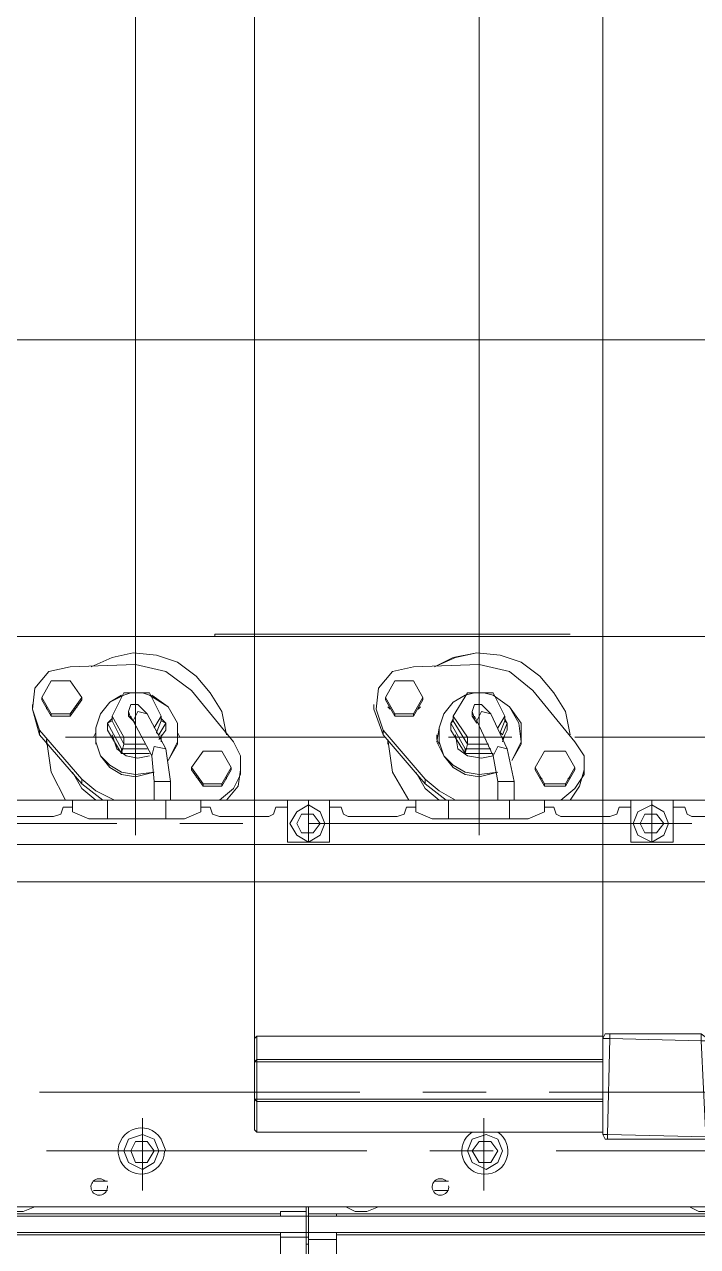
# Model space of a CAD drawing. Header units: millimetres. Extents: x 0.2 to 11.3, y 0.2 to 8.
# Drawn here: x 2.191 to 2.671, y 2.056 to 2.927 of the extents above; entities that cross this region are included whole.
import ezdxf

# ---------------------------------------------------------------- set-up
doc = ezdxf.new("R2010")
doc.units = ezdxf.units.MM
doc.layers.add('PDF_几何图形', color=7, linetype='Continuous')

msp = doc.modelspace()

# ---------------------------------------------------------------- linework, layer by layer
at = {"layer": 'PDF_几何图形', "lineweight": 13}
for points in [[(2.27, 2.99389), (2.27, 2.45056)], [(2.355, 2.99389), (2.355, 2.16056), (2.35667, 2.16056), (2.35667, 2.13722), (2.60333, 2.13722)], [(2.515, 2.99389), (2.515, 2.45056)], [(2.60333, 2.99389), (2.60333, 2.20389), (2.60333, 2.13556), (2.60667, 2.13556), (2.60833, 2.20389), (2.67333, 2.20222), (2.67667, 2.13389), (2.68, 2.13389), (2.68, 2.20222), (2.68, 2.99389)], [(3.41833, 2.70222), (1.675, 2.70222), (1.675, 2.63722), (1.665, 2.63722)], [(1.36667, 2.48722), (1.37333, 2.48722), (1.37333, 2.49056), (2.84833, 2.49056), (2.895, 2.49056), (2.915, 2.49056)], [(2.27, 2.48556), (2.27, 2.34889)], [(2.32667, 2.49056), (2.32667, 2.49222), (2.57833, 2.49222)], [(2.33, 2.49222), (2.33, 2.49222)], [(2.33833, 2.49222), (2.33, 2.49222)], [(2.33833, 2.49222), (2.33833, 2.49222)], [(2.34333, 2.49222), (2.34333, 2.49222)], [(2.34333, 2.49222), (2.465, 2.49222)], [(2.41, 2.49222), (2.41167, 2.49222)], [(2.435, 2.49222), (2.435, 2.49222)], [(2.465, 2.49222), (2.465, 2.49222)], [(2.47167, 2.49222), (2.47167, 2.49222)], [(2.58, 2.49222), (2.47167, 2.49222)], [(2.515, 2.48556), (2.515, 2.34889), (2.515, 2.48556)], [(2.33, 2.37389), (2.34, 2.38222), (2.345, 2.39222), (2.345, 2.40556), (2.34, 2.41556), (2.31, 2.45222), (2.29167, 2.46556), (2.27, 2.47056), (2.22333, 2.46889), (2.20833, 2.46556), (2.19833, 2.45389), (2.19667, 2.43889), (2.20167, 2.42056)], [(2.44667, 2.42389), (2.44167, 2.43889), (2.44333, 2.45389), (2.45333, 2.46556), (2.46833, 2.46889), (2.515, 2.47056), (2.53667, 2.46556), (2.55333, 2.45222), (2.58333, 2.41556), (2.59, 2.40556), (2.59, 2.39222), (2.58333, 2.38222), (2.57333, 2.37389)], [(2.23167, 2.44722), (2.22333, 2.43556), (2.22333, 2.43389), (2.23167, 2.44556), (2.23167, 2.44722), (2.22333, 2.45889), (2.21, 2.45889), (2.20333, 2.44722), (2.20333, 2.44556)], [(2.475, 2.44722), (2.46833, 2.43556), (2.46833, 2.43389), (2.475, 2.44556), (2.475, 2.44722), (2.46833, 2.45889), (2.455, 2.45889), (2.44833, 2.44722), (2.44833, 2.44556)], [(2.26, 2.44889), (2.25167, 2.44389), (2.245, 2.43556), (2.24167, 2.42556), (2.24167, 2.41556), (2.245, 2.40556), (2.25167, 2.39889), (2.26, 2.39389), (2.27, 2.39222), (2.28333, 2.39389), (2.27, 2.39056), (2.26, 2.39222), (2.25167, 2.39722), (2.245, 2.40556), (2.24167, 2.41556), (2.24167, 2.42556), (2.245, 2.43556), (2.25167, 2.44389), (2.26167, 2.44889), (2.26667, 2.45056), (2.275, 2.45056), (2.28, 2.44889), (2.29333, 2.44056), (2.3, 2.42889), (2.3, 2.41389), (2.29333, 2.40222), (2.3, 2.41556), (2.3, 2.42889), (2.29333, 2.44056), (2.28167, 2.44889)], [(2.29167, 2.42389), (2.29167, 2.42889), (2.28833, 2.43056), (2.28833, 2.43389), (2.28, 2.45056), (2.26167, 2.45056), (2.25333, 2.43389)], [(2.26833, 2.45056), (2.27333, 2.45056)], [(2.505, 2.44889), (2.49667, 2.44389), (2.49, 2.43556), (2.48667, 2.42556), (2.48667, 2.41556), (2.49, 2.40556), (2.49667, 2.39889), (2.505, 2.39389), (2.515, 2.39222), (2.52833, 2.39389), (2.515, 2.39056), (2.505, 2.39222), (2.49667, 2.39722), (2.49, 2.40556), (2.485, 2.41556), (2.48667, 2.42556), (2.49, 2.43556), (2.49667, 2.44389), (2.505, 2.44889), (2.51167, 2.45056), (2.51833, 2.45056), (2.525, 2.44889), (2.53667, 2.44056), (2.545, 2.42889), (2.545, 2.41389), (2.53833, 2.40222), (2.545, 2.41556), (2.54333, 2.42889), (2.53667, 2.44056), (2.525, 2.44889), (2.51833, 2.45056), (2.51333, 2.45056)], [(2.535, 2.42389), (2.535, 2.42889), (2.53333, 2.43056), (2.53333, 2.43389), (2.525, 2.45056), (2.50667, 2.45056), (2.49667, 2.43389)], [(2.19667, 2.44222), (2.19667, 2.43889), (2.20167, 2.42389)], [(2.20667, 2.44056), (2.20667, 2.43889)], [(2.22667, 2.43889), (2.22833, 2.44056)], [(2.265, 2.43722), (2.26667, 2.44222), (2.27167, 2.44222), (2.27833, 2.43556), (2.27167, 2.43722), (2.26833, 2.43056), (2.28167, 2.40556), (2.28333, 2.38722)], [(2.44, 2.44222), (2.44, 2.43889), (2.44667, 2.42056)], [(2.45167, 2.43889), (2.45, 2.44056)], [(2.47167, 2.43889), (2.47333, 2.44056)], [(2.52333, 2.43556), (2.51667, 2.44222), (2.51167, 2.44222), (2.51, 2.43722)], [(2.21, 2.43556), (2.22333, 2.43556), (2.22333, 2.43389), (2.21, 2.43389)], [(2.215, 2.43389), (2.21833, 2.43389)], [(2.25333, 2.43222), (2.25, 2.42889)], [(2.27, 2.42889), (2.265, 2.43389), (2.265, 2.43722), (2.26667, 2.43222)], [(2.26833, 2.43056), (2.26667, 2.43389)], [(2.27833, 2.43556), (2.29167, 2.41056), (2.28333, 2.41222), (2.28167, 2.40556), (2.28333, 2.41222)], [(2.28333, 2.42556), (2.28833, 2.43389), (2.28833, 2.43056), (2.285, 2.42222), (2.28667, 2.42056), (2.29167, 2.42889), (2.29167, 2.42389), (2.28667, 2.41722)], [(2.28833, 2.43222), (2.29167, 2.42889)], [(2.455, 2.43556), (2.46833, 2.43556), (2.46833, 2.43389), (2.455, 2.43389)], [(2.46, 2.43389), (2.46333, 2.43389)], [(2.49667, 2.43222), (2.495, 2.42889)], [(2.51333, 2.42889), (2.51, 2.43389), (2.51, 2.43722), (2.51167, 2.43222)], [(2.51333, 2.43056), (2.51167, 2.43389)], [(2.52833, 2.42556), (2.53333, 2.43389), (2.53333, 2.43056), (2.53, 2.42222), (2.53167, 2.42056), (2.535, 2.42889), (2.535, 2.42389), (2.53167, 2.41722)], [(2.53333, 2.43222), (2.535, 2.42889)], [(2.22, 2.37389), (2.21, 2.39389), (2.20667, 2.41722), (2.20667, 2.41389)], [(2.22, 2.41889), (2.44833, 2.41889)], [(2.24167, 2.42222), (2.24, 2.41889)], [(2.24167, 2.42056), (2.24167, 2.41722), (2.24167, 2.41389)], [(2.28, 2.40556), (2.27167, 2.40389), (2.26333, 2.40556), (2.25667, 2.41056), (2.25333, 2.42056)], [(2.27833, 2.41056), (2.26, 2.41056), (2.26, 2.40722), (2.26167, 2.41389), (2.26167, 2.41889), (2.275, 2.41889)], [(2.28833, 2.42056), (2.28833, 2.41556)], [(2.30167, 2.41889), (2.3, 2.42222)], [(2.3, 2.42056), (2.3, 2.41722), (2.3, 2.41389)], [(2.465, 2.37389), (2.45333, 2.39389), (2.45, 2.41722), (2.45, 2.41389)], [(2.485, 2.41889), (2.48667, 2.42222)], [(2.485, 2.42056), (2.485, 2.41722), (2.48667, 2.41389)], [(2.49333, 2.41889), (2.53833, 2.41889)], [(2.49833, 2.42056), (2.5, 2.41056), (2.50667, 2.40556), (2.51667, 2.40389), (2.525, 2.40556), (2.52833, 2.38722)], [(2.52333, 2.41056), (2.505, 2.41056), (2.505, 2.40722), (2.50667, 2.41389), (2.50667, 2.41889), (2.51833, 2.41889)], [(2.53333, 2.42056), (2.53167, 2.41556)], [(2.545, 2.42222), (2.545, 2.41889)], [(2.545, 2.41389), (2.545, 2.41722), (2.545, 2.42056)], [(2.58333, 2.41889), (2.845, 2.41889)], [(2.26, 2.40722), (2.28, 2.40722)], [(2.26167, 2.41389), (2.27667, 2.41389)], [(2.295, 2.38722), (2.29167, 2.41056)], [(2.33833, 2.39722), (2.33167, 2.38556), (2.33167, 2.38389), (2.33833, 2.39556), (2.33833, 2.39722), (2.33167, 2.40889), (2.31833, 2.40889), (2.31, 2.39722)], [(2.505, 2.40722), (2.525, 2.40722)], [(2.50667, 2.41389), (2.52167, 2.41389)], [(2.535, 2.41056), (2.54, 2.38722)], [(2.58333, 2.39722), (2.57667, 2.38556), (2.57667, 2.38389), (2.58333, 2.39556), (2.58333, 2.39722), (2.57667, 2.40889), (2.56167, 2.40889), (2.555, 2.39722)], [(2.335, 2.37389), (2.34333, 2.38389), (2.345, 2.39556), (2.345, 2.39889)], [(2.59, 2.39889), (2.59, 2.39556), (2.58667, 2.38389), (2.58, 2.37389)], [(2.24167, 2.37389), (2.23167, 2.38222), (2.225, 2.39389)], [(2.255, 2.37389), (2.24167, 2.38056), (2.23167, 2.38889), (2.23167, 2.38556), (2.24667, 2.37389), (2.23167, 2.38556)], [(2.315, 2.38889), (2.31333, 2.39056)], [(2.335, 2.38889), (2.335, 2.39056)], [(2.48667, 2.37389), (2.47667, 2.38222), (2.47, 2.39389)], [(2.49833, 2.37389), (2.48667, 2.38056), (2.47667, 2.38889), (2.47667, 2.38556), (2.49167, 2.37389), (2.47667, 2.38556)], [(2.55833, 2.39056), (2.56, 2.38889)], [(2.57833, 2.38889), (2.58, 2.39056)], [(2.28333, 2.37389), (2.28333, 2.38722), (2.295, 2.38722), (2.295, 2.37389)], [(2.31833, 2.38556), (2.33167, 2.38556), (2.33167, 2.38389), (2.31833, 2.38389)], [(2.32333, 2.38389), (2.32667, 2.38389)], [(2.54, 2.37389), (2.54, 2.38722), (2.52833, 2.38722), (2.52833, 2.37389)], [(2.56167, 2.38556), (2.57667, 2.38556), (2.57667, 2.38389), (2.56167, 2.38389)], [(2.56833, 2.38389), (2.57, 2.38389)], [(1.37333, 2.37389), (2.92333, 2.37389)], [(2.225, 2.37389), (2.225, 2.36556), (2.23667, 2.36056), (2.25, 2.36056), (2.25, 2.37389)], [(2.29167, 2.37389), (2.29167, 2.36056), (2.25, 2.36056)], [(2.29167, 2.36056), (2.305, 2.36056), (2.31667, 2.36556), (2.31667, 2.37389)], [(2.37833, 2.37389), (2.37833, 2.34389), (2.40833, 2.34389), (2.40833, 2.37389)], [(2.39333, 2.37389), (2.39333, 2.34389)], [(2.47, 2.37389), (2.47, 2.36556), (2.48167, 2.36056), (2.49333, 2.36056), (2.49333, 2.37389)], [(2.53667, 2.37389), (2.53667, 2.36056), (2.49333, 2.36056)], [(2.53667, 2.36056), (2.55, 2.36056), (2.56167, 2.36556), (2.56167, 2.37389)], [(2.62333, 2.37389), (2.62333, 2.34389), (2.65333, 2.34389), (2.65333, 2.37389)], [(2.63833, 2.37389), (2.63833, 2.34389)], [(2.21167, 2.36222), (2.17667, 2.36222), (2.17333, 2.36389), (2.17167, 2.36889), (2.16333, 2.36889)], [(2.225, 2.36889), (2.21833, 2.36889), (2.21667, 2.36389), (2.21167, 2.36222), (2.21667, 2.36389)], [(2.32333, 2.36889), (2.31667, 2.36889)], [(2.37833, 2.36889), (2.37, 2.36889), (2.36833, 2.36389), (2.365, 2.36222), (2.33, 2.36222), (2.325, 2.36389), (2.32333, 2.36889), (2.325, 2.36389)], [(2.41667, 2.36889), (2.40833, 2.36889)], [(2.45667, 2.36222), (2.42167, 2.36222), (2.41833, 2.36389), (2.41667, 2.36889), (2.41833, 2.36389)], [(2.47, 2.36889), (2.46333, 2.36889), (2.46167, 2.36389), (2.45667, 2.36222), (2.46167, 2.36389)], [(2.62333, 2.36889), (2.615, 2.36889), (2.61333, 2.36389), (2.60833, 2.36222), (2.57333, 2.36222), (2.57, 2.36389), (2.56833, 2.36889), (2.56167, 2.36889)], [(2.66167, 2.36889), (2.65333, 2.36889)], [(2.715, 2.36889), (2.70667, 2.36889), (2.705, 2.36389), (2.70167, 2.36222), (2.66667, 2.36222), (2.66333, 2.36389), (2.66167, 2.36889), (2.66333, 2.36389)], [(2.25667, 2.35722), (2.02833, 2.35722)], [(2.34667, 2.35722), (2.30167, 2.35722)], [(2.66667, 2.35722), (2.39333, 2.35722)], [(1.675, 2.34222), (2.865, 2.34222), (1.67167, 2.34222)], [(1.74833, 2.31556), (2.88, 2.31556)], [(2.35667, 2.13722), (2.355, 2.13889), (2.355, 2.20389), (2.35667, 2.20556)], [(2.60333, 2.20556), (2.35667, 2.20556), (2.35667, 2.18889), (2.355, 2.18722), (2.35667, 2.18722), (2.35667, 2.16056), (2.60333, 2.16056)], [(2.67333, 2.20722), (2.67333, 2.20222), (2.68, 2.20222), (2.67333, 2.20722), (2.60833, 2.20722), (2.60833, 2.20389), (2.60333, 2.20389), (2.605, 2.20722), (2.60833, 2.20722), (2.605, 2.20722)], [(2.60333, 2.18889), (2.35667, 2.18889), (2.35667, 2.18722)], [(2.60333, 2.18722), (2.355, 2.18722)], [(2.20167, 2.16556), (2.43, 2.16556)], [(2.475, 2.16556), (2.52, 2.16556)], [(2.565, 2.16556), (2.79333, 2.16556)], [(2.355, 2.16056), (2.35667, 2.15889), (2.60333, 2.15889)], [(2.275, 2.14722), (2.275, 2.09556)], [(2.51833, 2.14722), (2.51833, 2.09556)], [(2.60333, 2.13556), (2.605, 2.13222), (2.60667, 2.13222)], [(1.92333, 2.08389), (2.875, 2.08389), (2.875, 2.11389), (2.84833, 2.11389), (2.855, 2.12056), (2.86667, 2.12889), (2.88, 2.13222), (2.905, 2.13222)], [(2.435, 2.12389), (2.20667, 2.12389)], [(2.525, 2.12389), (2.48, 2.12389)], [(2.57, 2.12389), (2.785, 2.12389)], [(2.25, 2.10222), (2.24, 2.10222)], [(2.48333, 2.10222), (2.49333, 2.10222)], [(2.24, 2.09556), (2.25, 2.09556)], [(2.48333, 2.09556), (2.49333, 2.09556)], [(2.19833, 2.08389), (2.19, 2.08056), (2.18167, 2.08056), (2.175, 2.08389)], [(2.39167, 2.08389), (2.39167, 1.92222), (2.39333, 1.92222), (2.39333, 2.08389)], [(2.83167, 2.08389), (2.83833, 2.07889), (2.41333, 2.07889), (2.41333, 2.07722), (2.39333, 2.07722)], [(2.44333, 2.08389), (2.435, 2.08056), (2.42667, 2.08056), (2.42, 2.08389)], [(2.68667, 2.08389), (2.68, 2.08056), (2.67167, 2.08056), (2.665, 2.08389)], [(2.37333, 2.07889), (1.91333, 2.07889)], [(2.88, 2.07722), (1.91333, 2.07722)], [(2.39167, 2.08056), (2.37333, 2.08056), (2.37333, 2.07722)], [(2.39333, 2.07889), (2.41333, 2.07889)], [(2.88, 2.06556), (1.91667, 2.06556)], [(2.37333, 2.06389), (1.91667, 2.06389)], [(2.39167, 1.94056), (2.37333, 1.94056), (2.37333, 2.06556)], [(2.39333, 2.06222), (2.39167, 2.06222), (2.37333, 2.06222)], [(2.39333, 2.05722), (2.39167, 2.05722)], [(2.39333, 1.93722), (2.41333, 1.93722), (2.41333, 2.06556)], [(2.41333, 2.06056), (2.39333, 2.06056)], [(2.41333, 2.06389), (2.88, 2.06389)]]:
    msp.add_lwpolyline(points, dxfattribs=at)
for points in [[(2.335, 2.42056), (2.33167, 2.43722), (2.32333, 2.45056), (2.31333, 2.46222), (2.3, 2.47222), (2.285, 2.47722), (2.26833, 2.47889), (2.25333, 2.47556), (2.23833, 2.46889), (2.25333, 2.47556), (2.26833, 2.47889), (2.285, 2.47722), (2.3, 2.47222), (2.31333, 2.46222), (2.32333, 2.45056), (2.33167, 2.43722)], [(2.58, 2.42056), (2.57667, 2.43722), (2.56833, 2.45056), (2.55833, 2.46222), (2.545, 2.47222), (2.53, 2.47722), (2.51333, 2.47889), (2.49833, 2.47556), (2.48333, 2.46889), (2.49667, 2.47556), (2.51333, 2.47889), (2.53, 2.47722), (2.545, 2.47222), (2.55833, 2.46222), (2.56833, 2.45056), (2.57667, 2.43722)], [(2.21, 2.43389), (2.20333, 2.44556), (2.20333, 2.44722), (2.21, 2.43556)], [(2.455, 2.43389), (2.44833, 2.44556), (2.44833, 2.44722), (2.455, 2.43556)], [(2.25333, 2.43389), (2.25333, 2.43056), (2.25, 2.42889), (2.25, 2.42389), (2.26, 2.40722), (2.26, 2.41056), (2.25, 2.42889), (2.25333, 2.43056), (2.26167, 2.41389), (2.26167, 2.41889)], [(2.49667, 2.43389), (2.49667, 2.43056), (2.495, 2.42889), (2.495, 2.42389), (2.505, 2.40722), (2.505, 2.41056), (2.495, 2.42889), (2.49667, 2.43056), (2.50667, 2.41389), (2.50667, 2.41889)], [(2.52333, 2.43556), (2.51667, 2.43722), (2.51333, 2.43056), (2.525, 2.40556), (2.52833, 2.41222), (2.535, 2.41056)], [(2.20167, 2.42389), (2.20167, 2.42056), (2.23167, 2.38556), (2.23167, 2.38889)], [(2.44667, 2.42056), (2.47667, 2.38556), (2.47667, 2.38889), (2.44667, 2.42389)], [(2.31833, 2.38556), (2.31, 2.39722), (2.31, 2.39556), (2.31833, 2.38389)], [(2.56167, 2.38556), (2.555, 2.39722), (2.555, 2.39556), (2.56167, 2.38389)], [(2.405, 2.35722), (2.40167, 2.36556), (2.39333, 2.37056), (2.385, 2.36556), (2.38, 2.35722), (2.385, 2.34889), (2.39333, 2.34389), (2.40167, 2.34889)], [(2.40167, 2.35722), (2.39667, 2.35056), (2.38833, 2.35056), (2.385, 2.35722), (2.38833, 2.36389), (2.39667, 2.36389)], [(2.65, 2.35722), (2.64667, 2.36556), (2.63833, 2.37056), (2.62833, 2.36556), (2.625, 2.35722), (2.62833, 2.34889), (2.63833, 2.34389), (2.64667, 2.34889)], [(2.64667, 2.35722), (2.64167, 2.35056), (2.63333, 2.35056), (2.63, 2.35722), (2.63333, 2.36389), (2.64167, 2.36389)], [(2.28667, 2.12389), (2.28333, 2.13222), (2.275, 2.13556), (2.265, 2.13222), (2.26167, 2.12389), (2.265, 2.11556), (2.275, 2.11056), (2.28333, 2.11556)], [(2.53167, 2.12389), (2.52833, 2.13222), (2.52, 2.13556), (2.51, 2.13222), (2.50667, 2.12389), (2.51, 2.11556), (2.52, 2.11056), (2.52833, 2.11556)], [(2.60667, 2.13556), (2.60667, 2.13222), (2.67667, 2.13222), (2.67667, 2.13389)], [(2.27833, 2.11556), (2.27, 2.11556), (2.26667, 2.12389), (2.27, 2.13056), (2.27833, 2.13056), (2.28333, 2.12389)], [(2.52333, 2.13056), (2.52833, 2.12389), (2.52333, 2.11556), (2.515, 2.11556), (2.51, 2.12389), (2.515, 2.13056)]]:
    msp.add_lwpolyline(points, close=True, dxfattribs=at)
msp.add_lwpolyline([(2.29069, 2.12388, -7.490386), (2.28833, 2.13222), (2.29167, 2.12389)], format="xyb", dxfattribs=at)
for centre, radius, start, end in [((2.51917, 2.12355), 0.01646, 123.83168, 56.16832), ((2.24417, 2.09806), 0.00589, 44.99852, 8.12981), ((2.4875, 2.09806), 0.00589, 44.99924, 8.12966)]:
    msp.add_arc(centre, radius, start, end, dxfattribs=at)

doc.saveas('drawing.dxf')
